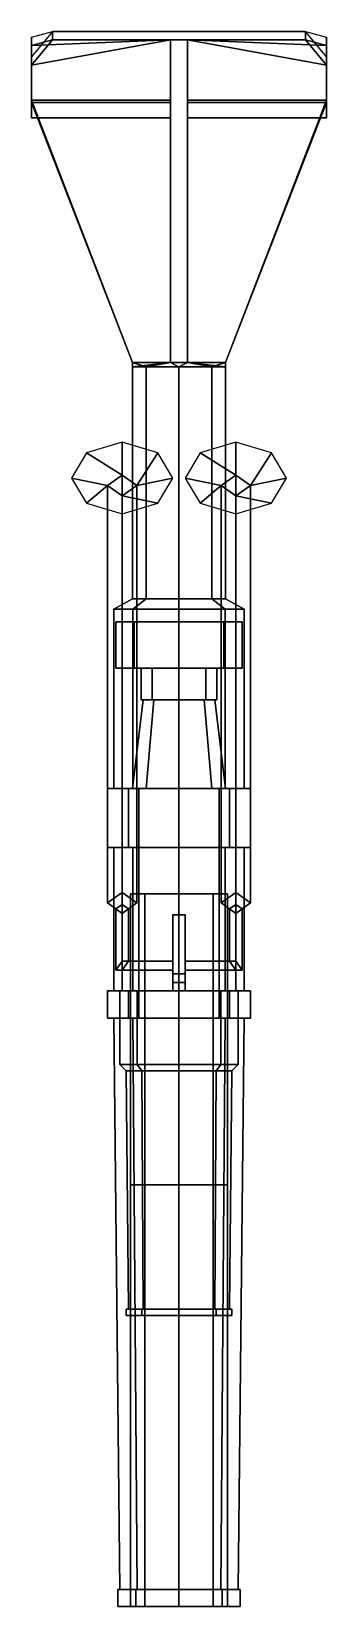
# Model space of a CAD drawing. Header units: millimetres. Extents: x -3 to 3, y -68 to 53.
# Drawn here: x -0.7 to 0.7, y 45.46 to 52.93 of the extents above; entities that cross this region are included whole.
import ezdxf

# ---------------------------------------------------------------- set-up
doc = ezdxf.new("R2010")
doc.units = ezdxf.units.MM

msp = doc.modelspace()

# ---------------------------------------------------------------- linework, layer by layer
for points in [[(-0.6, 52.89, -4.69), (-0.7, 52.8638, -4.59), (-0.7, 52.9038, -4.59), (-0.6, 52.93, -4.69)], [(-0.7, 52.7706, -3.01), (-0.6, 52.89, -2.91), (-0.6, 52.93, -2.91), (-0.7, 52.8106, -3.01)], [(-0.7, 52.8638, -4.59), (-0.7, 52.52, -3.28), (-0.7, 52.56, -3.28), (-0.7, 52.9038, -4.59)], [(-0.7, 52.52, -3.22), (-0.04, 52.52, -3.22), (-0.04, 52.89, -2.91), (-0.7, 52.7706, -3.01)], [(-0.7, 52.7706, -3.01), (-0.04, 52.89, -2.91), (-0.6, 52.89, -2.91)], [(-0.7, 52.8638, -4.59), (-0.04, 52.89, -4.69), (-0.04, 52.604, -3.6), (-0.7, 52.604, -3.6)], [(-0.6, 52.89, -4.69), (-0.6, 52.89, -4.69), (-0.04, 52.89, -4.69), (-0.7, 52.8638, -4.59)], [(-0.6, 52.89, -2.91), (0.6, 52.89, -2.91), (0.6, 52.93, -2.91), (-0.6, 52.93, -2.91)], [(0.6, 52.89, -4.69), (-0.6, 52.89, -4.69), (-0.6, 52.93, -4.69), (0.6, 52.93, -4.69)], [(-0.04, 51.36, -3.29), (0.04, 51.36, -3.29), (0.04, 52.89, -2.91), (-0.04, 52.89, -2.91)], [(-0.04, 52.604, -3.6), (-0.04, 52.89, -4.69), (-0.04, 51.36, -3.73), (-0.04, 51.36, -3.6)], [(-0.04, 52.89, -4.69), (0.04, 52.89, -4.69), (0.04, 51.36, -3.73), (-0.04, 51.36, -3.73)], [(-0.04, 51.36, -3.29), (-0.04, 51.36, -3.29), (-0.04, 52.89, -2.91), (-0.04, 52.52, -3.22)], [(0.04, 52.89, -2.91), (0.7, 52.7706, -3.01), (0.6, 52.89, -2.91), (0.04, 52.89, -2.91)], [(0.04, 52.52, -3.22), (0.7, 52.52, -3.22), (0.7, 52.7706, -3.01), (0.04, 52.89, -2.91)], [(0.04, 52.89, -4.69), (0.7, 52.8638, -4.59), (0.7, 52.604, -3.6), (0.04, 52.604, -3.6)], [(0.6, 52.89, -4.69), (0.6, 52.89, -4.69), (0.7, 52.8638, -4.59), (0.04, 52.89, -4.69)], [(0.04, 52.89, -4.69), (0.04, 52.604, -3.6), (0.04, 51.36, -3.6), (0.04, 51.36, -3.73)], [(0.04, 51.36, -3.29), (0.04, 51.36, -3.29), (0.04, 52.52, -3.22), (0.04, 52.89, -2.91)], [(0.6, 52.89, -2.91), (0.7, 52.7706, -3.01), (0.7, 52.8106, -3.01), (0.6, 52.93, -2.91)], [(0.7, 52.8638, -4.59), (0.6, 52.89, -4.69), (0.6, 52.93, -4.69), (0.7, 52.9038, -4.59)], [(0.7, 52.52, -3.28), (0.7, 52.8638, -4.59), (0.7, 52.9038, -4.59), (0.7, 52.56, -3.28)], [(-0.7, 52.52, -3.22), (-0.7, 52.7706, -3.01), (-0.7, 52.8106, -3.01), (-0.7, 52.56, -3.22)], [(0.7, 52.7706, -3.01), (0.7, 52.52, -3.22), (0.7, 52.56, -3.22), (0.7, 52.8106, -3.01)], [(-0.7, 52.604, -3.6), (-0.04, 52.604, -3.6), (-0.04, 51.36, -3.6), (-0.22, 51.36, -3.6)], [(-0.7, 52.5935, -3.56), (-0.7, 52.604, -3.6), (-0.22, 51.36, -3.6), (-0.22, 51.36, -3.56)], [(-0.7, 52.5935, -3.56), (-0.04, 52.5935, -3.56), (-0.04, 52.52, -3.28), (-0.7, 52.52, -3.28)], [(-0.22, 51.36, -3.56), (-0.04, 51.36, -3.56), (-0.04, 52.5935, -3.56), (-0.7, 52.5935, -3.56)], [(-0.04, 52.5935, -3.56), (-0.04, 51.36, -3.56), (-0.04, 51.36, -3.29), (-0.04, 52.52, -3.28)], [(0.04, 52.604, -3.6), (0.7, 52.604, -3.6), (0.22, 51.36, -3.6), (0.04, 51.36, -3.6)], [(0.04, 52.5935, -3.56), (0.7, 52.5935, -3.56), (0.7, 52.52, -3.28), (0.04, 52.52, -3.28)], [(0.04, 51.36, -3.56), (0.22, 51.36, -3.56), (0.7, 52.5935, -3.56), (0.04, 52.5935, -3.56)], [(0.04, 51.36, -3.56), (0.04, 52.5935, -3.56), (0.04, 52.52, -3.28), (0.04, 51.36, -3.29)], [(0.22, 51.36, -3.56), (0.22, 51.36, -3.6), (0.7, 52.604, -3.6), (0.7, 52.5935, -3.56)], [(-0.7, 52.52, -3.28), (-0.7, 52.52, -3.22), (-0.7, 52.56, -3.22), (-0.7, 52.56, -3.28)], [(-0.7, 52.52, -3.28), (-0.04, 52.52, -3.28), (-0.04, 52.52, -3.22), (-0.7, 52.52, -3.22)], [(-0.04, 51.36, -3.29), (-0.04, 51.36, -3.29), (-0.04, 52.52, -3.22), (-0.04, 52.52, -3.28)], [(0.04, 52.52, -3.28), (0.7, 52.52, -3.28), (0.7, 52.52, -3.22), (0.04, 52.52, -3.22)], [(0.04, 51.36, -3.29), (0.04, 51.36, -3.29), (0.04, 52.52, -3.28), (0.04, 52.52, -3.22)], [(0.7, 52.52, -3.22), (0.7, 52.52, -3.28), (0.7, 52.56, -3.28), (0.7, 52.56, -3.22)], [(-0.22, 51.36, -3.56), (-0.22, 51.36, -3.6), (-0.22, 51.34, -3.51)], [(-0.22, 51.36, -3.6), (-0.1556, 51.34, -3.6656), (-0.22, 51.34, -3.51)], [(-0.04, 51.36, -3.56), (-0.22, 51.36, -3.56), (-0.22, 51.34, -3.51), (-0.04, 51.36, -3.29)], [(-0.04, 51.36, -3.29), (-0.22, 51.34, -3.51), (-0.1556, 51.34, -3.3544)], [(-0.04, 51.36, -3.6), (-0.04, 51.36, -3.73), (-0.1556, 51.34, -3.6656), (-0.22, 51.36, -3.6)], [(-0.22, 50.24, -3.51), (-0.1556, 50.24, -3.3544), (-0.1556, 51.34, -3.3544), (-0.22, 51.34, -3.51)], [(-0.1556, 50.24, -3.6656), (-0.22, 50.24, -3.51), (-0.22, 51.34, -3.51), (-0.1556, 51.34, -3.6656)], [(0, 51.34, -3.29), (0, 51.34, -3.29), (-0.04, 51.36, -3.29), (-0.1556, 51.34, -3.3544)], [(-0.1556, 51.34, -3.6656), (-0.04, 51.36, -3.73), (0, 51.34, -3.73)], [(-0.1556, 50.24, -3.3544), (0, 50.24, -3.29), (0, 51.34, -3.29), (-0.1556, 51.34, -3.3544)], [(0, 50.24, -3.73), (-0.1556, 50.24, -3.6656), (-0.1556, 51.34, -3.6656), (0, 51.34, -3.73)], [(0, 51.34, -3.29), (0, 51.34, -3.29), (0.04, 51.36, -3.29), (-0.04, 51.36, -3.29)], [(-0.04, 51.36, -3.73), (0.04, 51.36, -3.73), (0, 51.34, -3.73)], [(0, 51.34, -3.29), (0, 51.34, -3.29), (0.1556, 51.34, -3.3544), (0.04, 51.36, -3.29)], [(0.04, 51.36, -3.73), (0.1556, 51.34, -3.6656), (0, 51.34, -3.73)], [(0, 50.24, -3.29), (0.1556, 50.24, -3.3544), (0.1556, 51.34, -3.3544), (0, 51.34, -3.29)], [(0.1556, 50.24, -3.6656), (0, 50.24, -3.73), (0, 51.34, -3.73), (0.1556, 51.34, -3.6656)], [(0.22, 51.36, -3.56), (0.04, 51.36, -3.56), (0.04, 51.36, -3.29), (0.22, 51.34, -3.51)], [(0.22, 51.34, -3.51), (0.04, 51.36, -3.29), (0.1556, 51.34, -3.3544)], [(0.04, 51.36, -3.73), (0.04, 51.36, -3.6), (0.22, 51.36, -3.6), (0.1556, 51.34, -3.6656)], [(0.22, 51.34, -3.51), (0.22, 51.34, -3.51), (0.1556, 51.34, -3.6656), (0.22, 51.36, -3.6)], [(0.1556, 50.24, -3.3544), (0.22, 50.24, -3.51), (0.22, 51.34, -3.51), (0.1556, 51.34, -3.3544)], [(0.22, 50.24, -3.51), (0.1556, 50.24, -3.6656), (0.1556, 51.34, -3.6656), (0.22, 51.34, -3.51)], [(0.22, 51.34, -3.51), (0.22, 51.34, -3.51), (0.22, 51.36, -3.6), (0.22, 51.36, -3.56)], [(-0.27, 50.8264, -6.2174), (-0.27, 50.8264, -6.2174), (-0.27, 50.9819, -6.1325), (-0.4397, 50.9322, -6.1822)], [(-0.27, 50.8264, -6.2174), (-0.2, 50.7769, -6.2669), (-0.1003, 50.9322, -6.1822), (-0.27, 50.9819, -6.1325)], [(0.27, 50.8264, -6.2174), (0.27, 50.8264, -6.2174), (0.27, 50.9819, -6.1325), (0.1003, 50.9322, -6.1822)], [(0.27, 50.8264, -6.2174), (0.34, 50.7769, -6.2669), (0.4397, 50.9322, -6.1822), (0.27, 50.9819, -6.1325)], [(-0.34, 50.7769, -6.2669), (-0.27, 50.8264, -6.2174), (-0.4397, 50.9322, -6.1822), (-0.51, 50.8122, -6.3022)], [(-0.2, 50.7769, -6.2669), (-0.2, 50.7769, -6.2669), (-0.03, 50.8122, -6.3022), (-0.1003, 50.9322, -6.1822)], [(0.2, 50.7769, -6.2669), (0.27, 50.8264, -6.2174), (0.1003, 50.9322, -6.1822), (0.03, 50.8122, -6.3022)], [(0.34, 50.7769, -6.2669), (0.34, 50.7769, -6.2669), (0.51, 50.8122, -6.3022), (0.4397, 50.9322, -6.1822)], [(-0.34, 50.7769, -6.2669), (-0.34, 50.7769, -6.2669), (-0.51, 50.8122, -6.3022), (-0.4397, 50.6922, -6.4222)], [(-0.34, 48.797, -4.287), (-0.27, 48.8465, -4.2375), (-0.27, 50.8264, -6.2174), (-0.34, 50.7769, -6.2669)], [(-0.27, 48.8465, -4.2375), (-0.2, 48.797, -4.287), (-0.2, 50.7769, -6.2669), (-0.27, 50.8264, -6.2174)], [(-0.2, 50.7769, -6.2669), (-0.27, 50.7274, -6.3164), (-0.1003, 50.6922, -6.4222), (-0.03, 50.8122, -6.3022)], [(0.2, 50.7769, -6.2669), (0.2, 50.7769, -6.2669), (0.03, 50.8122, -6.3022), (0.1003, 50.6922, -6.4222)], [(0.2, 48.797, -4.287), (0.27, 48.8465, -4.2375), (0.27, 50.8264, -6.2174), (0.2, 50.7769, -6.2669)], [(0.27, 48.8465, -4.2375), (0.34, 48.797, -4.287), (0.34, 50.7769, -6.2669), (0.27, 50.8264, -6.2174)], [(0.34, 50.7769, -6.2669), (0.27, 50.7274, -6.3164), (0.4397, 50.6922, -6.4222), (0.51, 50.8122, -6.3022)], [(-0.27, 50.7274, -6.3164), (-0.34, 50.7769, -6.2669), (-0.4397, 50.6922, -6.4222), (-0.27, 50.6425, -6.4719)], [(-0.27, 48.7475, -4.3365), (-0.34, 48.797, -4.287), (-0.34, 50.7769, -6.2669), (-0.27, 50.7274, -6.3164)], [(-0.2, 48.797, -4.287), (-0.27, 48.7475, -4.3365), (-0.27, 50.7274, -6.3164), (-0.2, 50.7769, -6.2669)], [(-0.27, 50.7274, -6.3164), (-0.27, 50.7274, -6.3164), (-0.27, 50.6425, -6.4719), (-0.1003, 50.6922, -6.4222)], [(0.27, 50.7274, -6.3164), (0.2, 50.7769, -6.2669), (0.1003, 50.6922, -6.4222), (0.27, 50.6425, -6.4719)], [(0.27, 48.7475, -4.3365), (0.2, 48.797, -4.287), (0.2, 50.7769, -6.2669), (0.27, 50.7274, -6.3164)], [(0.34, 48.797, -4.287), (0.27, 48.7475, -4.3365), (0.27, 50.7274, -6.3164), (0.34, 50.7769, -6.2669)], [(0.27, 50.7274, -6.3164), (0.27, 50.7274, -6.3164), (0.27, 50.6425, -6.4719), (0.4397, 50.6922, -6.4222)], [(-0.1556, 50.24, -3.3544), (-0.22, 50.24, -3.51), (-0.31, 50.19, -3.51), (-0.2192, 50.19, -3.2908)], [(-0.22, 50.24, -3.51), (-0.1556, 50.24, -3.6656), (-0.2192, 50.19, -3.7292), (-0.31, 50.19, -3.51)], [(0, 50.24, -3.29), (-0.1556, 50.24, -3.3544), (-0.2192, 50.19, -3.2908), (0, 50.19, -3.2)], [(-0.1556, 50.24, -3.6656), (0, 50.24, -3.73), (0, 50.19, -3.82), (-0.2192, 50.19, -3.7292)], [(0.1556, 50.24, -3.3544), (0, 50.24, -3.29), (0, 50.19, -3.2), (0.2192, 50.19, -3.2908)], [(0, 50.24, -3.73), (0.1556, 50.24, -3.6656), (0.2192, 50.19, -3.7292), (0, 50.19, -3.82)], [(0.22, 50.24, -3.51), (0.1556, 50.24, -3.3544), (0.2192, 50.19, -3.2908), (0.31, 50.19, -3.51)], [(0.1556, 50.24, -3.6656), (0.22, 50.24, -3.51), (0.31, 50.19, -3.51), (0.2192, 50.19, -3.7292)], [(-0.31, 49.34, -3.51), (-0.2192, 49.34, -3.2908), (-0.2192, 50.19, -3.2908), (-0.31, 50.19, -3.51)], [(-0.2192, 49.34, -3.7292), (-0.31, 49.34, -3.51), (-0.31, 50.19, -3.51), (-0.2192, 50.19, -3.7292)], [(-0.3, 49.91, -2.89), (-0.2121, 49.91, -2.6779), (-0.2121, 50.13, -2.6779), (-0.3, 50.13, -2.89)], [(-0.2121, 49.91, -3.1021), (-0.3, 49.91, -2.89), (-0.3, 50.13, -2.89), (-0.2121, 50.13, -3.1021)], [(-0.2192, 49.34, -3.2908), (0, 49.34, -3.2), (0, 50.19, -3.2), (-0.2192, 50.19, -3.2908)], [(0, 49.34, -3.82), (-0.2192, 49.34, -3.7292), (-0.2192, 50.19, -3.7292), (0, 50.19, -3.82)], [(-0.2121, 49.91, -2.6779), (0, 49.91, -2.59), (0, 50.13, -2.59), (-0.2121, 50.13, -2.6779)], [(0, 49.91, -3.19), (-0.2121, 49.91, -3.1021), (-0.2121, 50.13, -3.1021), (0, 50.13, -3.19)], [(0, 49.34, -3.2), (0.2192, 49.34, -3.2908), (0.2192, 50.19, -3.2908), (0, 50.19, -3.2)], [(0.2192, 49.34, -3.7292), (0, 49.34, -3.82), (0, 50.19, -3.82), (0.2192, 50.19, -3.7292)], [(0, 49.91, -2.59), (0.2121, 49.91, -2.6779), (0.2121, 50.13, -2.6779), (0, 50.13, -2.59)], [(0.2121, 49.91, -3.1021), (0, 49.91, -3.19), (0, 50.13, -3.19), (0.2121, 50.13, -3.1021)], [(0.2121, 49.91, -2.6779), (0.3, 49.91, -2.89), (0.3, 50.13, -2.89), (0.2121, 50.13, -2.6779)], [(0.3, 49.91, -2.89), (0.2121, 49.91, -3.1021), (0.2121, 50.13, -3.1021), (0.3, 50.13, -2.89)], [(0.2192, 49.34, -3.2908), (0.31, 49.34, -3.51), (0.31, 50.19, -3.51), (0.2192, 50.19, -3.2908)], [(0.31, 49.34, -3.51), (0.2192, 49.34, -3.7292), (0.2192, 50.19, -3.7292), (0.31, 50.19, -3.51)], [(-0.1273, 49.91, -3.0173), (-0.18, 49.91, -2.89), (-0.3, 49.91, -2.89), (-0.2121, 49.91, -3.1021)], [(-0.18, 49.91, -2.89), (-0.1273, 49.91, -2.7627), (-0.2121, 49.91, -2.6779), (-0.3, 49.91, -2.89)], [(0, 49.91, -3.07), (-0.1273, 49.91, -3.0173), (-0.2121, 49.91, -3.1021), (0, 49.91, -3.19)], [(-0.1273, 49.91, -2.7627), (0, 49.91, -2.71), (0, 49.91, -2.59), (-0.2121, 49.91, -2.6779)], [(-0.18, 49.76, -2.89), (-0.1273, 49.76, -2.7627), (-0.1273, 49.91, -2.7627), (-0.18, 49.91, -2.89)], [(-0.1273, 49.76, -3.0173), (-0.18, 49.76, -2.89), (-0.18, 49.91, -2.89), (-0.1273, 49.91, -3.0173)], [(-0.1273, 49.76, -2.7627), (0, 49.76, -2.71), (0, 49.91, -2.71), (-0.1273, 49.91, -2.7627)], [(0, 49.76, -3.07), (-0.1273, 49.76, -3.0173), (-0.1273, 49.91, -3.0173), (0, 49.91, -3.07)], [(0, 49.76, -2.71), (0.1273, 49.76, -2.7627), (0.1273, 49.91, -2.7627), (0, 49.91, -2.71)], [(0.1273, 49.76, -3.0173), (0, 49.76, -3.07), (0, 49.91, -3.07), (0.1273, 49.91, -3.0173)], [(0, 49.91, -2.71), (0.1273, 49.91, -2.7627), (0.2121, 49.91, -2.6779), (0, 49.91, -2.59)], [(0.1273, 49.91, -3.0173), (0, 49.91, -3.07), (0, 49.91, -3.19), (0.2121, 49.91, -3.1021)], [(0.1273, 49.76, -2.7627), (0.18, 49.76, -2.89), (0.18, 49.91, -2.89), (0.1273, 49.91, -2.7627)], [(0.18, 49.76, -2.89), (0.1273, 49.76, -3.0173), (0.1273, 49.91, -3.0173), (0.18, 49.91, -2.89)], [(0.1273, 49.91, -2.7627), (0.18, 49.91, -2.89), (0.3, 49.91, -2.89), (0.2121, 49.91, -2.6779)], [(0.18, 49.91, -2.89), (0.1273, 49.91, -3.0173), (0.2121, 49.91, -3.1021), (0.3, 49.91, -2.89)], [(-0.22, 49.34, -2.89), (-0.1556, 49.34, -2.7344), (-0.1202, 49.76, -2.7698), (-0.17, 49.76, -2.89)], [(-0.1556, 49.34, -3.0456), (-0.22, 49.34, -2.89), (-0.17, 49.76, -2.89), (-0.1202, 49.76, -3.0102)], [(-0.1202, 49.76, -3.0102), (-0.17, 49.76, -2.89), (-0.18, 49.76, -2.89), (-0.1273, 49.76, -3.0173)], [(-0.17, 49.76, -2.89), (-0.1202, 49.76, -2.7698), (-0.1273, 49.76, -2.7627), (-0.18, 49.76, -2.89)], [(-0.1556, 49.34, -2.7344), (0, 49.34, -2.67), (0, 49.76, -2.72), (-0.1202, 49.76, -2.7698)], [(0, 49.34, -3.11), (-0.1556, 49.34, -3.0456), (-0.1202, 49.76, -3.0102), (0, 49.76, -3.06)], [(0, 49.76, -3.06), (-0.1202, 49.76, -3.0102), (-0.1273, 49.76, -3.0173), (0, 49.76, -3.07)], [(-0.1202, 49.76, -2.7698), (0, 49.76, -2.72), (0, 49.76, -2.71), (-0.1273, 49.76, -2.7627)], [(0, 49.34, -2.67), (0.1556, 49.34, -2.7344), (0.1202, 49.76, -2.7698), (0, 49.76, -2.72)], [(0.1556, 49.34, -3.0456), (0, 49.34, -3.11), (0, 49.76, -3.06), (0.1202, 49.76, -3.0102)], [(0, 49.76, -2.72), (0.1202, 49.76, -2.7698), (0.1273, 49.76, -2.7627), (0, 49.76, -2.71)], [(0.1202, 49.76, -3.0102), (0, 49.76, -3.06), (0, 49.76, -3.07), (0.1273, 49.76, -3.0173)], [(0.1556, 49.34, -2.7344), (0.22, 49.34, -2.89), (0.17, 49.76, -2.89), (0.1202, 49.76, -2.7698)], [(0.22, 49.34, -2.89), (0.1556, 49.34, -3.0456), (0.1202, 49.76, -3.0102), (0.17, 49.76, -2.89)], [(0.1202, 49.76, -2.7698), (0.17, 49.76, -2.89), (0.18, 49.76, -2.89), (0.1273, 49.76, -2.7627)], [(0.17, 49.76, -2.89), (0.1202, 49.76, -3.0102), (0.1273, 49.76, -3.0173), (0.18, 49.76, -2.89)], [(-0.34, 49.06, -3.51), (-0.2404, 49.06, -3.2696), (-0.2404, 49.34, -3.2696), (-0.34, 49.34, -3.51)], [(-0.2404, 49.06, -3.7504), (-0.34, 49.06, -3.51), (-0.34, 49.34, -3.51), (-0.2404, 49.34, -3.7504)], [(-0.2404, 49.34, -3.7504), (-0.34, 49.34, -3.51), (-0.31, 49.34, -3.51), (-0.2192, 49.34, -3.7292)], [(-0.34, 49.34, -3.51), (-0.2404, 49.34, -3.2696), (-0.2192, 49.34, -3.2908), (-0.31, 49.34, -3.51)], [(-0.27, 48.38, -2.89), (-0.1909, 48.38, -2.6991), (-0.1909, 49.34, -2.6991), (-0.27, 49.34, -2.89)], [(-0.1909, 48.38, -3.0809), (-0.27, 48.38, -2.89), (-0.27, 49.34, -2.89), (-0.1909, 49.34, -3.0809)], [(-0.1909, 49.34, -3.0809), (-0.27, 49.34, -2.89), (-0.22, 49.34, -2.89), (-0.1556, 49.34, -3.0456)], [(-0.27, 49.34, -2.89), (-0.1909, 49.34, -2.6991), (-0.1556, 49.34, -2.7344), (-0.22, 49.34, -2.89)], [(-0.2404, 49.06, -3.2696), (0, 49.06, -3.17), (0, 49.34, -3.17), (-0.2404, 49.34, -3.2696)], [(0, 49.06, -3.85), (-0.2404, 49.06, -3.7504), (-0.2404, 49.34, -3.7504), (0, 49.34, -3.85)], [(0, 49.34, -3.85), (-0.2404, 49.34, -3.7504), (-0.2192, 49.34, -3.7292), (0, 49.34, -3.82)], [(-0.2404, 49.34, -3.2696), (0, 49.34, -3.17), (0, 49.34, -3.2), (-0.2192, 49.34, -3.2908)], [(-0.1909, 48.38, -2.6991), (0, 48.38, -2.62), (0, 49.34, -2.62), (-0.1909, 49.34, -2.6991)], [(0, 48.38, -3.16), (-0.1909, 48.38, -3.0809), (-0.1909, 49.34, -3.0809), (0, 49.34, -3.16)], [(0, 49.34, -3.16), (-0.1909, 49.34, -3.0809), (-0.1556, 49.34, -3.0456), (0, 49.34, -3.11)], [(-0.1909, 49.34, -2.6991), (0, 49.34, -2.62), (0, 49.34, -2.67), (-0.1556, 49.34, -2.7344)], [(0, 49.06, -3.17), (0.2404, 49.06, -3.2696), (0.2404, 49.34, -3.2696), (0, 49.34, -3.17)], [(0.2404, 49.06, -3.7504), (0, 49.06, -3.85), (0, 49.34, -3.85), (0.2404, 49.34, -3.7504)], [(0, 49.34, -3.17), (0.2404, 49.34, -3.2696), (0.2192, 49.34, -3.2908), (0, 49.34, -3.2)], [(0.2404, 49.34, -3.7504), (0, 49.34, -3.85), (0, 49.34, -3.82), (0.2192, 49.34, -3.7292)], [(0, 48.38, -2.62), (0.1909, 48.38, -2.6991), (0.1909, 49.34, -2.6991), (0, 49.34, -2.62)], [(0.1909, 48.38, -3.0809), (0, 48.38, -3.16), (0, 49.34, -3.16), (0.1909, 49.34, -3.0809)], [(0, 49.34, -2.62), (0.1909, 49.34, -2.6991), (0.1556, 49.34, -2.7344), (0, 49.34, -2.67)], [(0.1909, 49.34, -3.0809), (0, 49.34, -3.16), (0, 49.34, -3.11), (0.1556, 49.34, -3.0456)], [(0.1909, 49.34, -2.6991), (0.27, 49.34, -2.89), (0.22, 49.34, -2.89), (0.1556, 49.34, -2.7344)], [(0.27, 49.34, -2.89), (0.1909, 49.34, -3.0809), (0.1556, 49.34, -3.0456), (0.22, 49.34, -2.89)], [(0.1909, 48.38, -2.6991), (0.27, 48.38, -2.89), (0.27, 49.34, -2.89), (0.1909, 49.34, -2.6991)], [(0.27, 48.38, -2.89), (0.1909, 48.38, -3.0809), (0.1909, 49.34, -3.0809), (0.27, 49.34, -2.89)], [(0.2404, 49.34, -3.2696), (0.34, 49.34, -3.51), (0.31, 49.34, -3.51), (0.2192, 49.34, -3.2908)], [(0.34, 49.34, -3.51), (0.2404, 49.34, -3.7504), (0.2192, 49.34, -3.7292), (0.31, 49.34, -3.51)], [(0.2404, 49.06, -3.2696), (0.34, 49.06, -3.51), (0.34, 49.34, -3.51), (0.2404, 49.34, -3.2696)], [(0.34, 49.06, -3.51), (0.2404, 49.06, -3.7504), (0.2404, 49.34, -3.7504), (0.34, 49.34, -3.51)], [(-0.34, 49.06, -3.51), (-0.2404, 49.06, -3.7504), (-0.2192, 49.06, -3.7292), (-0.31, 49.06, -3.51)], [(-0.2404, 49.06, -3.2696), (-0.34, 49.06, -3.51), (-0.31, 49.06, -3.51), (-0.2192, 49.06, -3.2908)], [(-0.31, 48.38, -3.51), (-0.2192, 48.38, -3.2908), (-0.2192, 49.06, -3.2908), (-0.31, 49.06, -3.51)], [(-0.2192, 48.38, -3.7292), (-0.31, 48.38, -3.51), (-0.31, 49.06, -3.51), (-0.2192, 49.06, -3.7292)], [(0, 49.06, -3.17), (-0.2404, 49.06, -3.2696), (-0.2192, 49.06, -3.2908), (0, 49.06, -3.2)], [(-0.2404, 49.06, -3.7504), (0, 49.06, -3.85), (0, 49.06, -3.82), (-0.2192, 49.06, -3.7292)], [(-0.2192, 48.38, -3.2908), (0, 48.38, -3.2), (0, 49.06, -3.2), (-0.2192, 49.06, -3.2908)], [(0, 48.38, -3.82), (-0.2192, 48.38, -3.7292), (-0.2192, 49.06, -3.7292), (0, 49.06, -3.82)], [(0, 48.38, -3.2), (0.2192, 48.38, -3.2908), (0.2192, 49.06, -3.2908), (0, 49.06, -3.2)], [(0.2192, 48.38, -3.7292), (0, 48.38, -3.82), (0, 49.06, -3.82), (0.2192, 49.06, -3.7292)], [(0.2404, 49.06, -3.2696), (0, 49.06, -3.17), (0, 49.06, -3.2), (0.2192, 49.06, -3.2908)], [(0, 49.06, -3.85), (0.2404, 49.06, -3.7504), (0.2192, 49.06, -3.7292), (0, 49.06, -3.82)], [(0.2192, 48.38, -3.2908), (0.31, 48.38, -3.51), (0.31, 49.06, -3.51), (0.2192, 49.06, -3.2908)], [(0.31, 48.38, -3.51), (0.2192, 48.38, -3.7292), (0.2192, 49.06, -3.7292), (0.31, 49.06, -3.51)], [(0.2404, 49.06, -3.7504), (0.34, 49.06, -3.51), (0.31, 49.06, -3.51), (0.2192, 49.06, -3.7292)], [(0.34, 49.06, -3.51), (0.2404, 49.06, -3.2696), (0.2192, 49.06, -3.2908), (0.31, 49.06, -3.51)], [(-0.3, 48.7687, -4.2587), (-0.27, 48.7899, -4.2375), (-0.27, 48.8465, -4.2375), (-0.34, 48.797, -4.287)], [(-0.27, 48.7475, -4.2799), (-0.3, 48.7687, -4.2587), (-0.34, 48.797, -4.287), (-0.27, 48.7475, -4.3365)], [(-0.3, 48.4788, -3.9688), (-0.27, 48.5212, -3.9688), (-0.27, 48.7899, -4.2375), (-0.3, 48.7687, -4.2587)], [(-0.27, 48.7899, -4.2375), (-0.24, 48.7687, -4.2587), (-0.2, 48.797, -4.287), (-0.27, 48.8465, -4.2375)], [(-0.24, 48.7687, -4.2587), (-0.27, 48.7475, -4.2799), (-0.27, 48.7475, -4.3365), (-0.2, 48.797, -4.287)], [(-0.27, 48.5212, -3.9688), (-0.24, 48.5212, -4.0112), (-0.24, 48.7687, -4.2587), (-0.27, 48.7899, -4.2375)], [(-0.1626, 46.84, -2.7274), (-0.23, 46.84, -2.89), (-0.23, 48.84, -2.89), (-0.1626, 48.84, -2.7274)], [(-0.23, 46.84, -2.89), (-0.1626, 46.84, -3.0526), (-0.1626, 48.84, -3.0526), (-0.23, 48.84, -2.89)], [(0, 46.84, -2.66), (-0.1626, 46.84, -2.7274), (-0.1626, 48.84, -2.7274), (0, 48.84, -2.66)], [(-0.1626, 46.84, -3.0526), (0, 46.84, -3.12), (0, 48.84, -3.12), (-0.1626, 48.84, -3.0526)], [(0.1626, 46.84, -2.7274), (0, 46.84, -2.66), (0, 48.84, -2.66), (0.1626, 48.84, -2.7274)], [(0, 46.84, -3.12), (0.1626, 46.84, -3.0526), (0.1626, 48.84, -3.0526), (0, 48.84, -3.12)], [(0.23, 46.84, -2.89), (0.1626, 46.84, -2.7274), (0.1626, 48.84, -2.7274), (0.23, 48.84, -2.89)], [(0.1626, 46.84, -3.0526), (0.23, 46.84, -2.89), (0.23, 48.84, -2.89), (0.1626, 48.84, -3.0526)], [(0.24, 48.7687, -4.2587), (0.27, 48.7899, -4.2375), (0.27, 48.8465, -4.2375), (0.2, 48.797, -4.287)], [(0.27, 48.7475, -4.2799), (0.24, 48.7687, -4.2587), (0.2, 48.797, -4.287), (0.27, 48.7475, -4.3365)], [(0.24, 48.5212, -4.0112), (0.27, 48.5212, -3.9688), (0.27, 48.7899, -4.2375), (0.24, 48.7687, -4.2587)], [(0.27, 48.7899, -4.2375), (0.3, 48.7687, -4.2587), (0.34, 48.797, -4.287), (0.27, 48.8465, -4.2375)], [(0.3, 48.7687, -4.2587), (0.27, 48.7475, -4.2799), (0.27, 48.7475, -4.3365), (0.34, 48.797, -4.287)], [(0.27, 48.5212, -3.9688), (0.3, 48.4788, -3.9688), (0.3, 48.7687, -4.2587), (0.27, 48.7899, -4.2375)], [(-0.27, 48.4788, -4.0112), (-0.3, 48.4788, -3.9688), (-0.3, 48.7687, -4.2587), (-0.27, 48.7475, -4.2799)], [(-0.24, 48.5212, -4.0112), (-0.27, 48.4788, -4.0112), (-0.27, 48.7475, -4.2799), (-0.24, 48.7687, -4.2587)], [(0.03, 48.46, -4.07), (-0.03, 48.46, -4.07), (-0.03, 48.74, -4.01), (0.03, 48.74, -4.01)], [(0.03, 48.74, -4.01), (-0.03, 48.74, -4.01), (0, 48.74, -3.82), (0.03, 48.74, -3.8076)], [(-0.03, 48.74, -4.01), (-0.03, 48.74, -4.01), (-0.03, 48.74, -3.8076), (0, 48.74, -3.82)], [(-0.03, 48.42, -4.07), (-0.03, 48.38, -4.04), (-0.03, 48.74, -4.01), (-0.03, 48.46, -4.07)], [(-0.03, 48.38, -4.04), (-0.03, 48.38, -3.8076), (-0.03, 48.74, -3.8076), (-0.03, 48.74, -4.01)], [(0.03, 48.38, -4.04), (0.03, 48.42, -4.07), (0.03, 48.46, -4.07), (0.03, 48.74, -4.01)], [(0.03, 48.38, -3.8076), (0.03, 48.38, -4.04), (0.03, 48.74, -4.01), (0.03, 48.74, -3.8076)], [(0.27, 48.4788, -4.0112), (0.24, 48.5212, -4.0112), (0.24, 48.7687, -4.2587), (0.27, 48.7475, -4.2799)], [(0.3, 48.4788, -3.9688), (0.27, 48.4788, -4.0112), (0.27, 48.7475, -4.2799), (0.3, 48.7687, -4.2587)], [(-0.27, 48.5212, -3.9688), (-0.3, 48.4788, -3.9688), (-0.03, 48.4788, -3.9688), (-0.03, 48.5212, -3.9688)], [(-0.24, 48.5212, -4.0112), (-0.27, 48.5212, -3.9688), (-0.03, 48.5212, -3.9688), (-0.03, 48.5212, -4.0112)], [(-0.27, 48.4788, -4.0112), (-0.24, 48.5212, -4.0112), (-0.03, 48.5212, -4.0112), (-0.03, 48.4788, -4.0112)], [(0.27, 48.5212, -3.9688), (0.24, 48.5212, -4.0112), (0.03, 48.5212, -4.0112), (0.03, 48.5212, -3.9688)], [(0.3, 48.4788, -3.9688), (0.27, 48.5212, -3.9688), (0.03, 48.5212, -3.9688), (0.03, 48.4788, -3.9688)], [(0.24, 48.5212, -4.0112), (0.27, 48.4788, -4.0112), (0.03, 48.4788, -4.0112), (0.03, 48.5212, -4.0112)], [(-0.3, 48.4788, -3.9688), (-0.27, 48.4788, -4.0112), (-0.03, 48.4788, -4.0112), (-0.03, 48.4788, -3.9688)], [(0.03, 48.42, -4.07), (-0.03, 48.42, -4.07), (-0.03, 48.46, -4.07), (0.03, 48.46, -4.07)], [(0.03, 48.38, -4.04), (-0.03, 48.38, -4.04), (-0.03, 48.42, -4.07), (0.03, 48.42, -4.07)], [(0.27, 48.4788, -4.0112), (0.3, 48.4788, -3.9688), (0.03, 48.4788, -3.9688), (0.03, 48.4788, -4.0112)], [(-0.34, 48.25, -3.51), (-0.2404, 48.25, -3.2696), (-0.2404, 48.38, -3.2696), (-0.34, 48.38, -3.51)], [(-0.2404, 48.25, -3.7504), (-0.34, 48.25, -3.51), (-0.34, 48.38, -3.51), (-0.2404, 48.38, -3.7504)], [(-0.2404, 48.38, -3.7504), (-0.34, 48.38, -3.51), (-0.31, 48.38, -3.51), (-0.2192, 48.38, -3.7292)], [(-0.34, 48.38, -3.51), (-0.2404, 48.38, -3.2696), (-0.2192, 48.38, -3.2908), (-0.31, 48.38, -3.51)], [(-0.28, 48.03, -2.89), (-0.198, 48.03, -2.692), (-0.198, 48.38, -2.692), (-0.28, 48.38, -2.89)], [(-0.198, 48.03, -3.088), (-0.28, 48.03, -2.89), (-0.28, 48.38, -2.89), (-0.198, 48.38, -3.088)], [(-0.198, 48.38, -3.088), (-0.28, 48.38, -2.89), (-0.27, 48.38, -2.89), (-0.1909, 48.38, -3.0809)], [(-0.28, 48.38, -2.89), (-0.198, 48.38, -2.692), (-0.1909, 48.38, -2.6991), (-0.27, 48.38, -2.89)], [(-0.2404, 48.25, -3.2696), (-0.19, 48.25, -3.2487), (-0.19, 48.38, -3.2487), (-0.2404, 48.38, -3.2696)], [(0, 48.25, -3.85), (-0.2404, 48.25, -3.7504), (-0.2404, 48.38, -3.7504), (0, 48.38, -3.85)], [(0, 48.38, -3.85), (-0.2404, 48.38, -3.7504), (-0.2192, 48.38, -3.7292), (0, 48.38, -3.82)], [(-0.2404, 48.38, -3.2696), (-0.19, 48.38, -3.2487), (0, 48.38, -3.2), (-0.2192, 48.38, -3.2908)], [(-0.198, 48.03, -2.692), (0, 48.03, -2.61), (0, 48.38, -2.61), (-0.198, 48.38, -2.692)], [(0, 48.03, -3.17), (-0.198, 48.03, -3.088), (-0.198, 48.38, -3.088), (0, 48.38, -3.17)], [(-0.19, 48.38, -3.0913), (-0.198, 48.38, -3.088), (-0.1909, 48.38, -3.0809), (0, 48.38, -3.16)], [(-0.198, 48.38, -2.692), (0, 48.38, -2.61), (0, 48.38, -2.62), (-0.1909, 48.38, -2.6991)], [(-0.19, 48.25, -3.2487), (-0.19, 48.25, -3.0913), (-0.19, 48.38, -3.0913), (-0.19, 48.38, -3.2487)], [(-0.19, 48.38, -3.2487), (-0.19, 48.38, -3.0913), (0, 48.38, -3.17), (0, 48.38, -3.2)], [(0.03, 48.38, -3.8076), (0, 48.38, -3.82), (-0.03, 48.38, -4.04), (0.03, 48.38, -4.04)], [(0, 48.38, -3.82), (-0.03, 48.38, -3.8076), (-0.03, 48.38, -4.04)], [(0.2404, 48.25, -3.7504), (0, 48.25, -3.85), (0, 48.38, -3.85), (0.2404, 48.38, -3.7504)], [(0.19, 48.38, -3.2487), (0.2404, 48.38, -3.2696), (0.2192, 48.38, -3.2908), (0, 48.38, -3.2)], [(0.2404, 48.38, -3.7504), (0, 48.38, -3.85), (0, 48.38, -3.82), (0.2192, 48.38, -3.7292)], [(0, 48.03, -2.61), (0.198, 48.03, -2.692), (0.198, 48.38, -2.692), (0, 48.38, -2.61)], [(0.198, 48.03, -3.088), (0, 48.03, -3.17), (0, 48.38, -3.17), (0.198, 48.38, -3.088)], [(0, 48.38, -2.61), (0.198, 48.38, -2.692), (0.1909, 48.38, -2.6991), (0, 48.38, -2.62)], [(0.198, 48.38, -3.088), (0.19, 48.38, -3.0913), (0, 48.38, -3.16), (0.1909, 48.38, -3.0809)], [(0.19, 48.38, -3.0913), (0.19, 48.38, -3.2487), (0, 48.38, -3.2), (0, 48.38, -3.17)], [(0.19, 48.25, -3.2487), (0.2404, 48.25, -3.2696), (0.2404, 48.38, -3.2696), (0.19, 48.38, -3.2487)], [(0.19, 48.25, -3.0913), (0.19, 48.25, -3.2487), (0.19, 48.38, -3.2487), (0.19, 48.38, -3.0913)], [(0.198, 48.38, -2.692), (0.28, 48.38, -2.89), (0.27, 48.38, -2.89), (0.1909, 48.38, -2.6991)], [(0.28, 48.38, -2.89), (0.198, 48.38, -3.088), (0.1909, 48.38, -3.0809), (0.27, 48.38, -2.89)], [(0.198, 48.03, -2.692), (0.28, 48.03, -2.89), (0.28, 48.38, -2.89), (0.198, 48.38, -2.692)], [(0.28, 48.03, -2.89), (0.198, 48.03, -3.088), (0.198, 48.38, -3.088), (0.28, 48.38, -2.89)], [(0.2404, 48.38, -3.2696), (0.34, 48.38, -3.51), (0.31, 48.38, -3.51), (0.2192, 48.38, -3.2908)], [(0.34, 48.38, -3.51), (0.2404, 48.38, -3.7504), (0.2192, 48.38, -3.7292), (0.31, 48.38, -3.51)], [(0.2404, 48.25, -3.2696), (0.34, 48.25, -3.51), (0.34, 48.38, -3.51), (0.2404, 48.38, -3.2696)], [(0.34, 48.25, -3.51), (0.2404, 48.25, -3.7504), (0.2404, 48.38, -3.7504), (0.34, 48.38, -3.51)], [(-0.34, 48.25, -3.51), (-0.2404, 48.25, -3.7504), (-0.2192, 48.25, -3.7292), (-0.31, 48.25, -3.51)], [(-0.2404, 48.25, -3.2696), (-0.34, 48.25, -3.51), (-0.31, 48.25, -3.51), (-0.2192, 48.25, -3.2908)], [(-0.28, 45.54, -3.51), (-0.198, 45.54, -3.312), (-0.2192, 48.25, -3.2908), (-0.31, 48.25, -3.51)], [(-0.198, 45.54, -3.708), (-0.28, 45.54, -3.51), (-0.31, 48.25, -3.51), (-0.2192, 48.25, -3.7292)], [(-0.19, 48.25, -3.2487), (-0.2404, 48.25, -3.2696), (-0.2192, 48.25, -3.2908), (0, 48.25, -3.2)], [(-0.2404, 48.25, -3.7504), (0, 48.25, -3.85), (0, 48.25, -3.82), (-0.2192, 48.25, -3.7292)], [(-0.198, 45.54, -3.312), (0, 45.54, -3.23), (0, 48.25, -3.2), (-0.2192, 48.25, -3.2908)], [(0, 45.54, -3.79), (-0.198, 45.54, -3.708), (-0.2192, 48.25, -3.7292), (0, 48.25, -3.82)], [(-0.19, 48.25, -3.0913), (-0.19, 48.25, -3.2487), (0, 48.25, -3.2), (0, 48.25, -3.17)], [(0, 45.54, -3.23), (0.198, 45.54, -3.312), (0.2192, 48.25, -3.2908), (0, 48.25, -3.2)], [(0.198, 45.54, -3.708), (0, 45.54, -3.79), (0, 48.25, -3.82), (0.2192, 48.25, -3.7292)], [(0.2404, 48.25, -3.2696), (0.19, 48.25, -3.2487), (0, 48.25, -3.2), (0.2192, 48.25, -3.2908)], [(0, 48.25, -3.85), (0.2404, 48.25, -3.7504), (0.2192, 48.25, -3.7292), (0, 48.25, -3.82)], [(0, 48.25, -3.17), (0, 48.25, -3.2), (0.19, 48.25, -3.2487), (0.19, 48.25, -3.0913)], [(0.198, 45.54, -3.312), (0.28, 45.54, -3.51), (0.31, 48.25, -3.51), (0.2192, 48.25, -3.2908)], [(0.28, 45.54, -3.51), (0.198, 45.54, -3.708), (0.2192, 48.25, -3.7292), (0.31, 48.25, -3.51)], [(0.2404, 48.25, -3.7504), (0.34, 48.25, -3.51), (0.31, 48.25, -3.51), (0.2192, 48.25, -3.7292)], [(0.34, 48.25, -3.51), (0.2404, 48.25, -3.2696), (0.2192, 48.25, -3.2908), (0.31, 48.25, -3.51)], [(-0.1768, 48, -3.0668), (-0.25, 48, -2.89), (-0.28, 48.03, -2.89), (-0.198, 48.03, -3.088)], [(-0.25, 48, -2.89), (-0.1768, 48, -2.7132), (-0.198, 48.03, -2.692), (-0.28, 48.03, -2.89)], [(-0.24, 46.87, -2.89), (-0.1697, 46.87, -2.7203), (-0.1768, 48, -2.7132), (-0.25, 48, -2.89)], [(-0.1697, 46.87, -3.0597), (-0.24, 46.87, -2.89), (-0.25, 48, -2.89), (-0.1768, 48, -3.0668)], [(0, 48, -3.14), (-0.1768, 48, -3.0668), (-0.198, 48.03, -3.088), (0, 48.03, -3.17)], [(-0.1768, 48, -2.7132), (0, 48, -2.64), (0, 48.03, -2.61), (-0.198, 48.03, -2.692)], [(-0.1697, 46.87, -2.7203), (0, 46.87, -2.65), (0, 48, -2.64), (-0.1768, 48, -2.7132)], [(0, 46.87, -3.13), (-0.1697, 46.87, -3.0597), (-0.1768, 48, -3.0668), (0, 48, -3.14)], [(0, 48, -2.64), (0.1768, 48, -2.7132), (0.198, 48.03, -2.692), (0, 48.03, -2.61)], [(0.1768, 48, -3.0668), (0, 48, -3.14), (0, 48.03, -3.17), (0.198, 48.03, -3.088)], [(0, 46.87, -2.65), (0.1697, 46.87, -2.7203), (0.1768, 48, -2.7132), (0, 48, -2.64)], [(0.1697, 46.87, -3.0597), (0, 46.87, -3.13), (0, 48, -3.14), (0.1768, 48, -3.0668)], [(0.1697, 46.87, -2.7203), (0.24, 46.87, -2.89), (0.25, 48, -2.89), (0.1768, 48, -2.7132)], [(0.24, 46.87, -2.89), (0.1697, 46.87, -3.0597), (0.1768, 48, -3.0668), (0.25, 48, -2.89)], [(0.1768, 48, -2.7132), (0.25, 48, -2.89), (0.28, 48.03, -2.89), (0.198, 48.03, -2.692)], [(0.25, 48, -2.89), (0.1768, 48, -3.0668), (0.198, 48.03, -3.088), (0.28, 48.03, -2.89)], [(-0.1626, 45.46, -3.3474), (-0.23, 45.46, -3.51), (-0.23, 47.46, -3.51), (-0.1626, 47.46, -3.3474)], [(-0.23, 45.46, -3.51), (-0.1626, 45.46, -3.6726), (-0.1626, 47.46, -3.6726), (-0.23, 47.46, -3.51)], [(0, 45.46, -3.28), (-0.1626, 45.46, -3.3474), (-0.1626, 47.46, -3.3474), (0, 47.46, -3.28)], [(-0.1626, 45.46, -3.6726), (0, 45.46, -3.74), (0, 47.46, -3.74), (-0.1626, 47.46, -3.6726)], [(0.1626, 45.46, -3.3474), (0, 45.46, -3.28), (0, 47.46, -3.28), (0.1626, 47.46, -3.3474)], [(0, 45.46, -3.74), (0.1626, 45.46, -3.6726), (0.1626, 47.46, -3.6726), (0, 47.46, -3.74)], [(0.23, 45.46, -3.51), (0.1626, 45.46, -3.3474), (0.1626, 47.46, -3.3474), (0.23, 47.46, -3.51)], [(0.1626, 45.46, -3.6726), (0.23, 45.46, -3.51), (0.23, 47.46, -3.51), (0.1626, 47.46, -3.6726)], [(-0.25, 46.84, -2.89), (-0.1768, 46.84, -2.7132), (-0.1768, 46.87, -2.7132), (-0.25, 46.87, -2.89)], [(-0.1768, 46.84, -3.0668), (-0.25, 46.84, -2.89), (-0.25, 46.87, -2.89), (-0.1768, 46.87, -3.0668)], [(-0.1768, 46.87, -3.0668), (-0.25, 46.87, -2.89), (-0.24, 46.87, -2.89), (-0.1697, 46.87, -3.0597)], [(-0.25, 46.87, -2.89), (-0.1768, 46.87, -2.7132), (-0.1697, 46.87, -2.7203), (-0.24, 46.87, -2.89)], [(-0.1626, 46.84, -3.0526), (-0.23, 46.84, -2.89), (-0.25, 46.84, -2.89), (-0.1768, 46.84, -3.0668)], [(-0.23, 46.84, -2.89), (-0.1626, 46.84, -2.7274), (-0.1768, 46.84, -2.7132), (-0.25, 46.84, -2.89)], [(-0.1768, 46.84, -2.7132), (0, 46.84, -2.64), (0, 46.87, -2.64), (-0.1768, 46.87, -2.7132)], [(0, 46.84, -3.14), (-0.1768, 46.84, -3.0668), (-0.1768, 46.87, -3.0668), (0, 46.87, -3.14)], [(0, 46.87, -3.14), (-0.1768, 46.87, -3.0668), (-0.1697, 46.87, -3.0597), (0, 46.87, -3.13)], [(-0.1768, 46.87, -2.7132), (0, 46.87, -2.64), (0, 46.87, -2.65), (-0.1697, 46.87, -2.7203)], [(0, 46.84, -3.12), (-0.1626, 46.84, -3.0526), (-0.1768, 46.84, -3.0668), (0, 46.84, -3.14)], [(-0.1626, 46.84, -2.7274), (0, 46.84, -2.66), (0, 46.84, -2.64), (-0.1768, 46.84, -2.7132)], [(0, 46.84, -2.64), (0.1768, 46.84, -2.7132), (0.1768, 46.87, -2.7132), (0, 46.87, -2.64)], [(0.1768, 46.84, -3.0668), (0, 46.84, -3.14), (0, 46.87, -3.14), (0.1768, 46.87, -3.0668)], [(0, 46.87, -2.64), (0.1768, 46.87, -2.7132), (0.1697, 46.87, -2.7203), (0, 46.87, -2.65)], [(0.1768, 46.87, -3.0668), (0, 46.87, -3.14), (0, 46.87, -3.13), (0.1697, 46.87, -3.0597)], [(0, 46.84, -2.66), (0.1626, 46.84, -2.7274), (0.1768, 46.84, -2.7132), (0, 46.84, -2.64)], [(0.1626, 46.84, -3.0526), (0, 46.84, -3.12), (0, 46.84, -3.14), (0.1768, 46.84, -3.0668)], [(0.1626, 46.84, -2.7274), (0.23, 46.84, -2.89), (0.25, 46.84, -2.89), (0.1768, 46.84, -2.7132)], [(0.23, 46.84, -2.89), (0.1626, 46.84, -3.0526), (0.1768, 46.84, -3.0668), (0.25, 46.84, -2.89)], [(0.1768, 46.87, -2.7132), (0.25, 46.87, -2.89), (0.24, 46.87, -2.89), (0.1697, 46.87, -2.7203)], [(0.25, 46.87, -2.89), (0.1768, 46.87, -3.0668), (0.1697, 46.87, -3.0597), (0.24, 46.87, -2.89)], [(0.1768, 46.84, -2.7132), (0.25, 46.84, -2.89), (0.25, 46.87, -2.89), (0.1768, 46.87, -2.7132)], [(0.25, 46.84, -2.89), (0.1768, 46.84, -3.0668), (0.1768, 46.87, -3.0668), (0.25, 46.87, -2.89)], [(-0.29, 45.46, -3.51), (-0.2051, 45.46, -3.3049), (-0.2051, 45.54, -3.3049), (-0.29, 45.54, -3.51)], [(-0.2051, 45.46, -3.7151), (-0.29, 45.46, -3.51), (-0.29, 45.54, -3.51), (-0.2051, 45.54, -3.7151)], [(-0.2051, 45.54, -3.7151), (-0.29, 45.54, -3.51), (-0.28, 45.54, -3.51), (-0.198, 45.54, -3.708)], [(-0.29, 45.54, -3.51), (-0.2051, 45.54, -3.3049), (-0.198, 45.54, -3.312), (-0.28, 45.54, -3.51)], [(-0.2051, 45.46, -3.3049), (0, 45.46, -3.22), (0, 45.54, -3.22), (-0.2051, 45.54, -3.3049)], [(0, 45.46, -3.8), (-0.2051, 45.46, -3.7151), (-0.2051, 45.54, -3.7151), (0, 45.54, -3.8)], [(0, 45.54, -3.8), (-0.2051, 45.54, -3.7151), (-0.198, 45.54, -3.708), (0, 45.54, -3.79)], [(-0.2051, 45.54, -3.3049), (0, 45.54, -3.22), (0, 45.54, -3.23), (-0.198, 45.54, -3.312)], [(0, 45.46, -3.22), (0.2051, 45.46, -3.3049), (0.2051, 45.54, -3.3049), (0, 45.54, -3.22)], [(0.2051, 45.46, -3.7151), (0, 45.46, -3.8), (0, 45.54, -3.8), (0.2051, 45.54, -3.7151)], [(0, 45.54, -3.22), (0.2051, 45.54, -3.3049), (0.198, 45.54, -3.312), (0, 45.54, -3.23)], [(0.2051, 45.54, -3.7151), (0, 45.54, -3.8), (0, 45.54, -3.79), (0.198, 45.54, -3.708)], [(0.2051, 45.54, -3.3049), (0.29, 45.54, -3.51), (0.28, 45.54, -3.51), (0.198, 45.54, -3.312)], [(0.29, 45.54, -3.51), (0.2051, 45.54, -3.7151), (0.198, 45.54, -3.708), (0.28, 45.54, -3.51)], [(0.2051, 45.46, -3.3049), (0.29, 45.46, -3.51), (0.29, 45.54, -3.51), (0.2051, 45.54, -3.3049)], [(0.29, 45.46, -3.51), (0.2051, 45.46, -3.7151), (0.2051, 45.54, -3.7151), (0.29, 45.54, -3.51)], [(-0.1626, 45.46, -3.6726), (-0.23, 45.46, -3.51), (-0.29, 45.46, -3.51), (-0.2051, 45.46, -3.7151)], [(-0.23, 45.46, -3.51), (-0.1626, 45.46, -3.3474), (-0.2051, 45.46, -3.3049), (-0.29, 45.46, -3.51)], [(0, 45.46, -3.74), (-0.1626, 45.46, -3.6726), (-0.2051, 45.46, -3.7151), (0, 45.46, -3.8)], [(-0.1626, 45.46, -3.3474), (0, 45.46, -3.28), (0, 45.46, -3.22), (-0.2051, 45.46, -3.3049)], [(0, 45.46, -3.28), (0.1626, 45.46, -3.3474), (0.2051, 45.46, -3.3049), (0, 45.46, -3.22)], [(0.1626, 45.46, -3.6726), (0, 45.46, -3.74), (0, 45.46, -3.8), (0.2051, 45.46, -3.7151)], [(0.1626, 45.46, -3.3474), (0.23, 45.46, -3.51), (0.29, 45.46, -3.51), (0.2051, 45.46, -3.3049)], [(0.23, 45.46, -3.51), (0.1626, 45.46, -3.6726), (0.2051, 45.46, -3.7151), (0.29, 45.46, -3.51)]]:
    msp.add_3dface(points)

doc.saveas('drawing.dxf')
